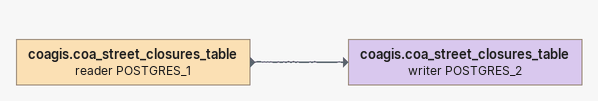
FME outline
coagis.coa_street_closures_table (reader POSTGRES_1)
    -> coagis.coa_street_closures_table (writer POSTGRES_2)
coagis.coa_street_closures_table (writer POSTGRES_2)
